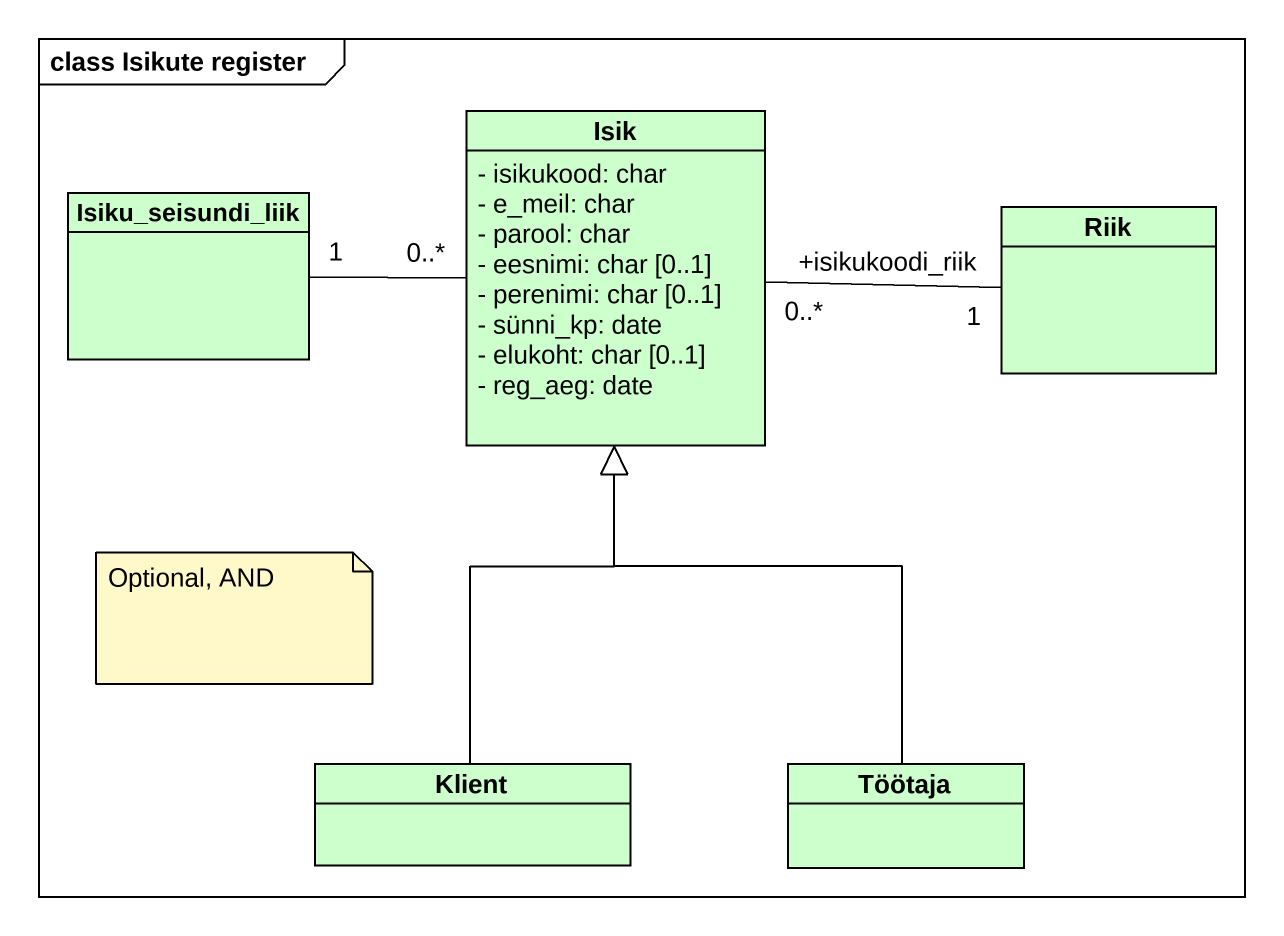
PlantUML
@startuml
mainframe class Isikute register
hide circle
hide empty members
skinparam classAttributeIconSize 0
class Isik #CCFFCC {
  - isikukood: char
  - e_meil: char
  - parool: char
  - eesnimi: char [0..1]
  - perenimi: char [0..1]
  - sünni_kp: date
  - elukoht: char [0..1]
  - reg_aeg: date
}
class Isiku_seisundi_liik #CCFFCC
class Riik #CCFFCC
class Klient #CCFFCC
class Töötaja #CCFFCC
Isiku_seisundi_liik "1" -right- "0..*" Isik
Riik "+isikukoodi_riik\n1" -left- "0..*" Isik
Klient -up-|> Isik
Töötaja -up-|> Isik
note as N1
  Optional, AND
end note
@enduml
